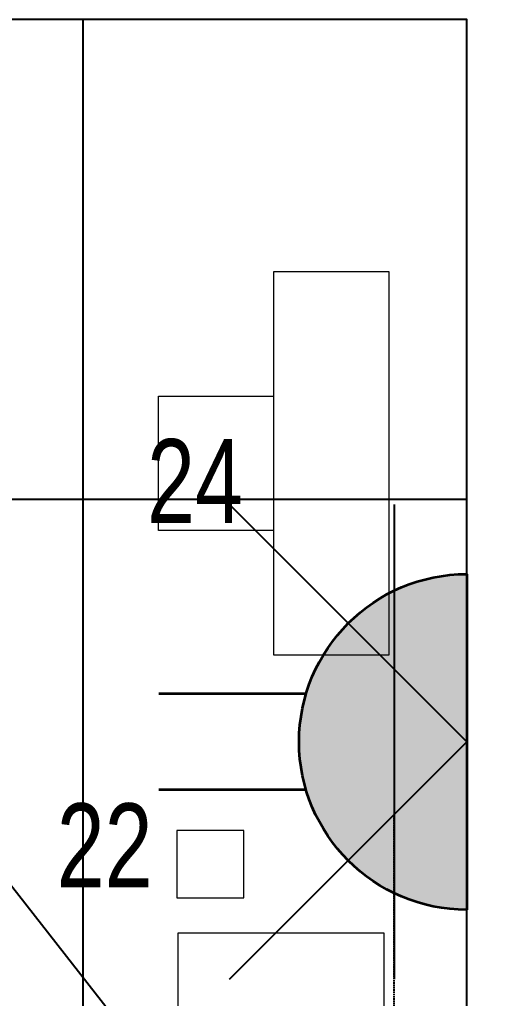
# Model space of a CAD drawing. Extents: x -178977 to 231842, y -29287 to 19916.
# Drawn here: x 22749 to 23260, y 7589 to 8610 of the extents above; entities that cross this region are included whole.
import ezdxf
from ezdxf import colors
from ezdxf.entities.mleader import LeaderData, LeaderLine
from ezdxf.enums import TextEntityAlignment as Align
from ezdxf.math import Vec2, Vec3

# ---------------------------------------------------------------- set-up
doc = ezdxf.new("R2010")
doc.units = 0
doc.header["$LTSCALE"] = 0.25
doc.linetypes.add('DASHDOT', pattern=[25.4, 12.7, -6.35, 0, -6.35])
doc.linetypes.add('HIDDEN', pattern=[9.525, 6.35, -3.175])
for name, color, linetype, lineweight in [('01-First Floor-FUR$0$72_EGR_EQP_TAG', 142, 'Continuous', 5), ('01-First Floor-FUR$0$LOADING', 253, 'Continuous', 5), ('01-First Floor-FUR$0$Walls', 251, 'Continuous', 5), ('E-LITE-CIRC', 6, 'Continuous', 25), ('E-LITE-CLNG-CNDT', 6, 'DASHDOT', 35), ('E-LITE-EXIT-NUMB', 6, 'Continuous', 25), ('E-POWR-FLOR-CNDT', 6, 'HIDDEN', 25), ('E-POWR-WALL @ 100', 4, 'Continuous', 35)]:
    doc.layers.add(name, color=color, linetype=linetype, lineweight=lineweight)
doc.layers.add('01-First Floor-FUR$0$FALSE CEILING', color=251, linetype='Continuous')
doc.styles.add('01-First Floor-FUR$0$X3G_ENTITY_257CFD', font='swisscl.ttf', dxfattribs={"height": 200})
doc.styles.add('DC_SIMPLEX', font='SIMPLEX.shx', dxfattribs={"width": 0.7})

# ---------------------------------------------------------------- blocks, each defined once
blk = doc.blocks.new('01-First Floor-FUR$0$D.110.51.53')
blk.add_lwpolyline([(285914, 4547), (286139, 4547), (286139, 4332), (285914, 4332), (285914, 4547)])
blk = doc.blocks.new('01-First Floor-FUR$0$D.111.03.06')
blk.add_lwpolyline([(292372, 3690), (292442, 3690), (292442, 3620), (292372, 3620), (292372, 3690)])
blk = doc.blocks.new('01-First Floor-FUR$0$D.122.06.11')
for points in [[(285783, 4268), (285783, 4268), (285783, 4388), (285713, 4388), (285643, 4388), (285643, 4268)], [(285513, 4148), (285913, 4148), (285913, 4268), (285513, 4268), (285513, 4148)]]:
    blk.add_lwpolyline(points)
blk = doc.blocks.new('01-First Floor-FUR')
at = {"layer": '01-First Floor-FUR$0$FALSE CEILING', "linetype": 'Continuous'}
for p, q in [((22815.6, 5110), (22815.6, 8610)), ((19215.6, 8110), (23215.6, 8110))]:
    blk.add_line(p, q, dxfattribs=at)
at = {"layer": '01-First Floor-FUR$0$FALSE CEILING'}
blk.add_lwpolyline([(19215.6, 5110), (23215.6, 5110), (23215.6, 8610), (19215.6, 8610)], close=True, dxfattribs=at)
at = {"layer": '01-First Floor-FUR$0$Walls'}
for p in [(21886.9, 8610, 0), (23215.6, 6150)]:
    blk.add_line(p, (23215.6, 8610), dxfattribs=at)
at = {"layer": '01-First Floor-FUR$0$LOADING', "xscale": -1, "rotation": 90}
for name, p in [('01-First Floor-FUR$0$D.122.06.11', (27282.2, 293860.4, -0.1)), ('01-First Floor-FUR$0$D.111.03.06', (26603.2, 300136.4, -0.1)), ('01-First Floor-FUR$0$D.110.51.53', (27461.2, 293571.4, -0.1))]:
    blk.add_blockref(name, p, dxfattribs=at)
at = {"layer": '01-First Floor-FUR$0$72_EGR_EQP_TAG', "char_height": 87.47, "attachment_point": 2, "style": '01-First Floor-FUR$0$X3G_ENTITY_257CFD'}
for s, insert in [('24', (22932.1, 8172.6, -0.2)), ('22', (22838, 7792.8, -0.3))]:
    blk.add_mtext(s, dxfattribs=dict(at, insert=insert))
blk = doc.blocks.new('*U193')
h = blk.add_hatch(color=253)
edge = h.paths.add_edge_path()
edge.add_line((-1.75, 0), (1.75, 0))
edge.add_arc((0, 0), 1.75, 180, 360, ccw=False)
for p, q in [((-0.5, -1.677), (-0.5, -3.211)), ((0.5, -1.677), (0.5, -3.211))]:
    blk.add_line(p, q)
blk.add_lwpolyline([(-1.75, 0, 1), (1.75, 0)], format="xyb", close=True)
at = {"layer": 'Defpoints'}
for p, q in [((-2.475, -2.475), (0, 0)), ((2.475, -2.475), (0, 0)), ((2.475, -0.758), (-2.475, -0.758))]:
    blk.add_line(p, q, dxfattribs=at)
at = {"layer": 'E-LITE-EXIT-NUMB', "style": 'DC_SIMPLEX', "width": 0.7, "flags": 8}
blk.add_attdef('TYPE', text='', height=2, rotation=360, dxfattribs=at).set_placement((-2.682, 5.238), align=Align.RIGHT)
blk.add_attdef('CIRCUIT', (2.682, 5.238), '', height=2, rotation=360, dxfattribs=at)
blk = doc.blocks.new('ARR0W')
at = {"color": 45}
blk.add_ellipse((0, 0), major_axis=(0.4, 0), ratio=0.4, dxfattribs=at)
at = {"color": 45, "ltscale": 0.5}
blk.add_solid([(-1.4, 0.1667), (-0.4, 0), (-1.4, -0.1667)], dxfattribs=at)

msp = doc.modelspace()

# ---------------------------------------------------------------- linework, layer by layer
at = {"layer": 'E-POWR-FLOR-CNDT'}
msp.add_lwpolyline([(23139.7, 6778.4), (23139.7, 7781.1)], dxfattribs=at)

# ---------------------------------------------------------------- block references
at = {"layer": 'E-LITE-CLNG-CNDT'}
msp.add_blockref('01-First Floor-FUR', (0, 0), dxfattribs=at)
at = {"layer": 'E-POWR-WALL @ 100', "xscale": -100, "yscale": 100, "zscale": 100, "rotation": 270}
msp.add_blockref('*U193', (23215.6, 7856.9), dxfattribs=at)

# ---------------------------------------------------------------- leaders
at = {"layer": 'E-LITE-CIRC'}
ml = msp.add_multileader_mtext('Standard', dxfattribs=at)
ml.set_content('{\\Fdc_el_romans|c0;\\W0.8;TO\\Fromans|c0; \\Fsimplex|c0;PP-\\Fdc_el_romans|c0;F1\\Fsimplex|c0;/M52}', color=256, style='DC_SIMPLEX')
ml.set_leader_properties()
ml.set_arrow_properties(name='ARR0W')
ml.build(insert=Vec2(0, 0))
ml.multileader.update_dxf_attribs({"dogleg_length": 200, "arrow_head_size": 140, "scale": 100})
ctx = ml.context
ctx.base_point, ctx.scale, ctx.char_height, ctx.arrow_head_size, ctx.landing_gap_size, ctx.plane_origin, ctx.plane_x_axis, ctx.plane_y_axis = Vec3(20215.5, 8070.4, 0), 100, 200, 140, 140, Vec3(35559.2, 745.3, 0), Vec3(1, 0.000001, 0), Vec3(-0.000001, 1, 0)
ctx.text_align_type = 2
notes = []
notes.append((ctx, [(1, (1, 1, 0), (22455.7, 8070.4, 0), (-1, -0.000001, 0), 108.8, [(0, [(23215.6, 7100.7, 0)], 0, [])])]))
ctx.mtext.insert, ctx.mtext.text_direction, ctx.mtext.rotation, ctx.mtext.alignment, ctx.mtext.flow_direction = Vec3(22206.9, 8203.7, 0), Vec3(1, 0.000001, 0), 0.000001, 3, 5
for ctx, leaders in notes:
    for number, flags, end, landing, length, lines in leaders:
        leader = LeaderData()
        leader.index, (leader.has_last_leader_line, leader.has_dogleg_vector, leader.attachment_direction) = number, flags
        leader.last_leader_point, leader.dogleg_vector, leader.dogleg_length = Vec3(end), Vec3(landing), length
        for number, points, colour, breaks in lines:
            line = LeaderLine()
            line.index, line.vertices, line.color, line.breaks = number, Vec3.list(points), colors.encode_raw_color(colour), breaks
            leader.lines.append(line)
        ctx.leaders.append(leader)

doc.saveas('drawing.dxf')
